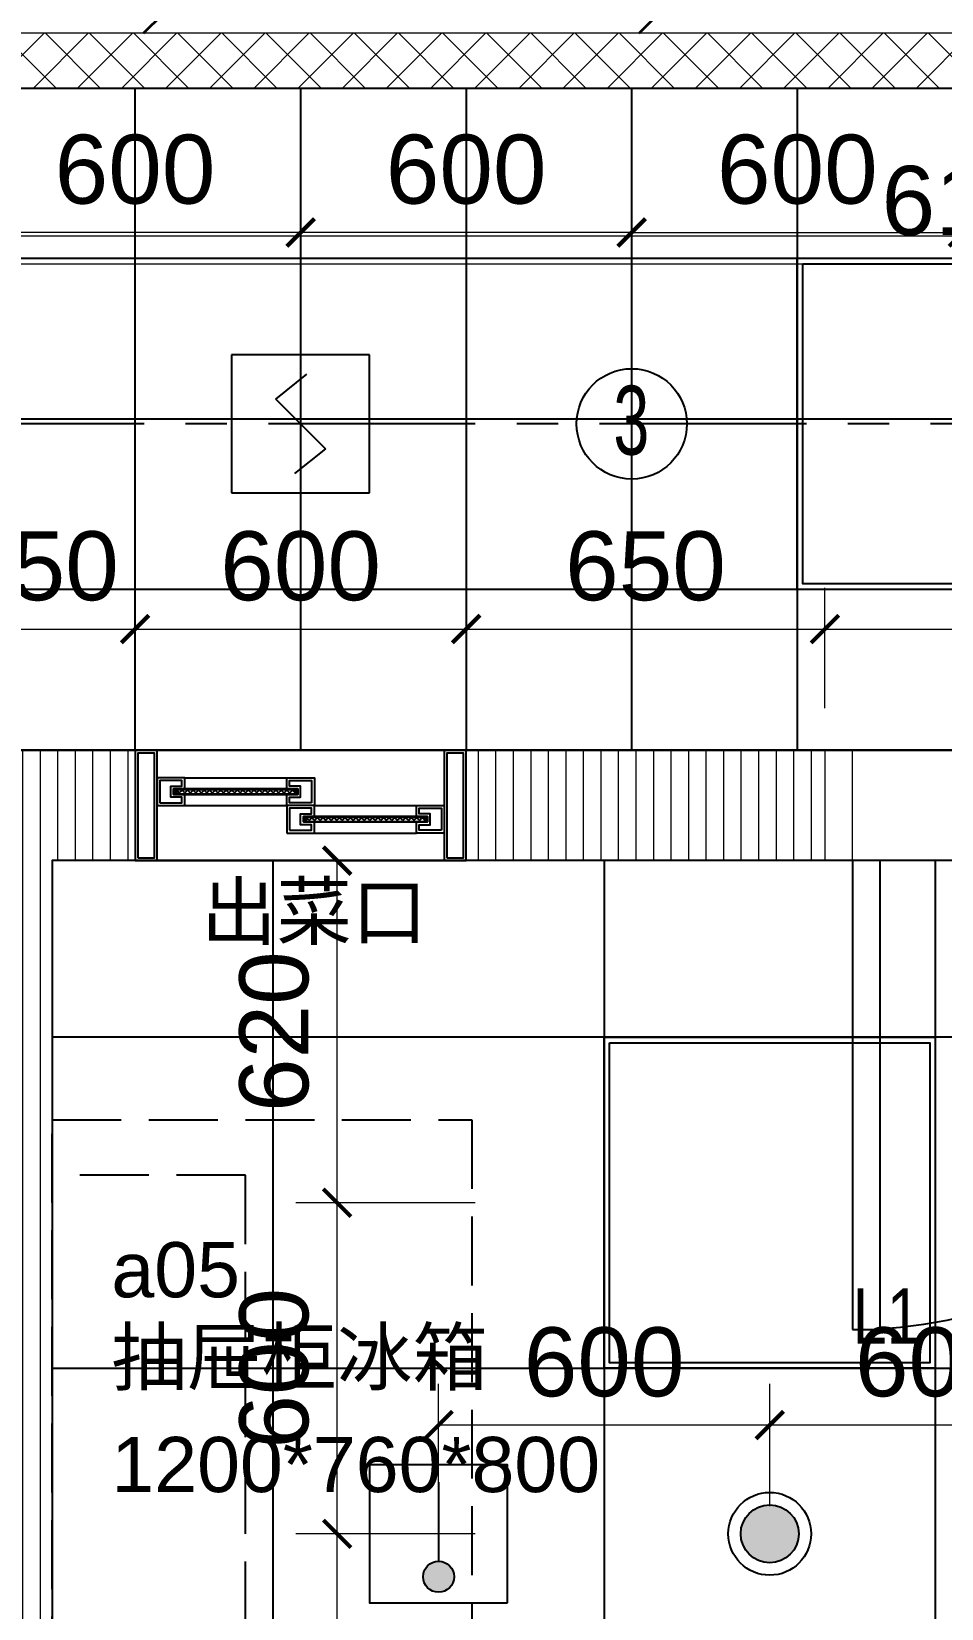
# Model space of a CAD drawing. Header units: millimetres. Extents: x -6033 to 120673, y -4970 to 90533.
# Drawn here: x 67992 to 69641, y 68035 to 70893 of the extents above; entities that cross this region are included whole.
import ezdxf
from ezdxf.enums import TextEntityAlignment as Align

# ---------------------------------------------------------------- set-up
doc = ezdxf.new("R2010")
doc.units = ezdxf.units.MM
for name, pattern in [('I-CEILING$0$CENTER', [2, 1.25, -0.25, 0.25, -0.25]), ('I-PLAN$0$ACAD_ISO02W100', [15, 12, -3]), ('I-PLAN$0$DASH', [0.35, 0.25, -0.1])]:
    doc.linetypes.add(name, pattern=pattern)
doc.layers.get('DefPoints').update_dxf_attribs({"color": 250})
for name, color, linetype, lineweight in [('_ACM-A-ANNO-DIMS', 2, 'Continuous', 9), ('_ACM-A-ANNO-DIMS-b', 2, 'Continuous', 18), ('_ACM-A-ANNO-DIMS-c', 2, 'Continuous', 18), ('I-AR$0$I-SCOPE', 252, 'Continuous', 35), ('I-CEILING$0$_ACM-A-DETL', 7, 'Continuous', 9), ('I-PLAN$0$_ACM-A-WALL-HACH', 251, 'Continuous', 9), ('I-PLAN$0$I-PL-WALL-FHINISH', 73, 'Continuous', 13), ('I-PLAN$0$I-WALL', 6, 'Continuous', 13)]:
    doc.layers.add(name, color=color, linetype=linetype, lineweight=lineweight)
for name, color, linetype in [('I-CEILING$0$0-LIGHT-RC', 1, 'Continuous'), ('I-CEILING$0$0-LIGHT-TXT', 90, 'Continuous'), ('I-CEILING$0$EQUIP-消防', 3, 'Continuous'), ('I-CEILING$0$EQUIP_喷头', 90, 'Continuous'), ('I-CEILING$0$I-GRID', 252, 'I-CEILING$0$CENTER'), ('I-CEILING$0$I-RCP', 2, 'Continuous'), ('I-CEILING$0$I-RCP-AIR', 64, 'Continuous'), ('I-CEILING$0$I-RCP-REF', 3, 'Continuous'), ('I-CEILING$0$RC-Hatch【天花填充】', 251, 'Continuous'), ('I-FLOOR$0$I-FC', 2, 'Continuous'), ('I-FLOOR$0$I-FC-HATCH', 8, 'Continuous'), ('I-PLAN$0$I-PL-FURN', 1, 'I-PLAN$0$DASH'), ('I-PLAN$0$I—平面—门', 1, 'Continuous'), ('I-PLAN$0$L-ELEV-MARK', 253, 'Continuous'), ('地坪', 7, 'Continuous'), ('天花', 7, 'Continuous')]:
    doc.layers.add(name, color=color, linetype=linetype)
doc.styles.add('_ACM-G-NOTES', font='arial.ttf')
doc.styles.add('I-CEILING$0$_TEL_ATTDEF', font='GBENOR', dxfattribs={"width": 0.8, "height": 3, "bigfont": 'GBCBIG'})
doc.styles.add('I-CEILING$0$hztxt', font='ROS.shx', dxfattribs={"width": 0.7, "bigfont": 'HZTXT.shx'})
doc.styles.add('I-CEILING$0$I-CEILING$0$ar', font='arial.ttf', dxfattribs={"width": 0.8})
doc.styles.add('I-CEILING$0$Standard', font='arial.ttf')
doc.styles.add('I-CEILING$0$黑体', font='simhei.ttf', dxfattribs={"height": 600})
doc.styles.add('I-PLAN$0$Arial', font='ARIALUNI.ttf')
doc.dimstyles.new('_ACM-DIM-A_50', dxfattribs={"dimscale": 50, "dimtxt": 2.5, "dimasz": 1, "dimexe": 1.5, "dimexo": 1, "dimgap": 1, "dimtad": 1, "dimdec": 0, "dimrnd": 5, "dimzin": 1, "dimdsep": 46, "dimtxsty": '_ACM-G-NOTES', "dimblk": 'ARCHTICK', "dimcen": 2.5, "dimclrd": 256, "dimclre": 256, "dimclrt": 256, "dimadec": 3, "dimazin": 0, "dimtfac": 1, "dimtdec": 0, "dimtix": 1, "dimtmove": 0, "dimatfit": 3, "dimldrblk": 'DOTSMALL', "dimfxl": 5, "dimfxlon": 1, "dimlwd": 18, "dimlwe": 18, "dimarcsym": 0})

# ---------------------------------------------------------------- blocks, each defined once
blk = doc.blocks.new('I-AR')
at = {"layer": 'I-AR$0$I-SCOPE'}
h = blk.add_hatch(dxfattribs=at)
h.set_pattern_fill('ANSI31', color=256, scale=200)
h.paths.add_polyline_path([(63300, 72640), (66630, 72640), (66630, 70889.4), (90600, 70890), (90600, 66390), (96650, 66390), (96650, 24876.4), (18340, 24876.4), (18340, 66390), (48090, 66390), (48090, 72640), (51400, 72640), (51400, 72649.9), (52869.5, 72649.9), (52869.5, 72640), (55240, 72640), (55240, 72790), (59460, 72790), (59460, 72640), (61830.5, 72640), (61830.5, 72649.9), (63300, 72649.9)], flags=16)
h.paths.add_polyline_path([(7330, 0), (7330, -1770), (11180, -1770), (11180, 0), (18450, 0), (18450, 2900), (27550, 2900), (27550, 18090), (37037.3, 18090), (37037.3, 17350), (96200, 17350), (96200, 18120), (114640, 18120), (114640, 84500), (0, 84500), (0, 0)])
blk = doc.blocks.new('I-PLAN$0$A$C3849a8ba')
at = {"layer": 'I-PLAN$0$I-PL-WALL-FHINISH'}
blk.add_lwpolyline([(0, -200), (50, -200), (50, 0), (0, 0)], close=True, dxfattribs=at)
at = {"layer": 'I-PLAN$0$I—平面—门'}
blk.add_lwpolyline([(50, -1050), (100, -1050), (100, -200), (50, -200)], close=True, dxfattribs=at)
at = {"layer": 'I-PLAN$0$L-ELEV-MARK'}
blk.add_arc((50, -200), 850, 270, 0, dxfattribs=at)
blk = doc.blocks.new('I-PLAN$0$K_0106232141')
at = {"layer": 'I-PLAN$0$I-PL-FURN', "linetype": 'ByBlock', "ltscale": 62}
h = blk.add_hatch(dxfattribs=at)
h.set_pattern_fill('玻璃截面', color=8, scale=10)
h.set_pattern_definition([(135.545657, (-1830, -77.47619), (-539.999994128, 530.00000522), [7.07139, -1477.92019]), (45, (-1840, -77.476), (20, 10), [7.00372, -21.28055]), (135.545657, (-1840, -77.47619), (-539.999994128, 530.00000522), [7.07139, -1477.92019]), (45, (-1850, -77.476), (20, 10), [7.00372, -21.28055])])
h.paths.add_polyline_path([(-224, -80), (-11, -80), (-10, -79), (-10, -71), (-11, -70), (-224, -70), (-225, -71), (-225, -79)])
h = blk.add_hatch(dxfattribs=at)
h.set_pattern_fill('玻璃截面', color=8, scale=10)
h.set_pattern_definition([(135.545657, (-1595, -127.47619), (-539.999994128, 530.00000522), [7.07139, -1477.92019]), (45, (-1605, -127.476), (20, 10), [7.00372, -21.28055]), (135.545657, (-1605, -127.47619), (-539.999994128, 530.00000522), [7.07139, -1477.92019]), (45, (-1615, -127.476), (20, 10), [7.00372, -21.28055])])
h.paths.add_polyline_path([(11, -130), (224, -130), (225, -129), (225, -121), (224, -120), (11, -120), (10, -121), (10, -129)])
at = {"layer": 'I-PLAN$0$I-PL-FURN', "color": 8, "linetype": 'ByBlock', "ltscale": 62}
for p, q in [((-260, 0), (260, 0)), ((-210, -50), (-25, -50)), ((-225, -80), (-230, -70)), ((-230, -80), (-225, -70)), ((-225, -71), (-10, -71)), ((-225, -79), (-10, -79)), ((-5, -80), (-10, -70)), ((-10, -80), (-5, -70)), ((-210, -100), (-25, -100)), ((25, -100), (210, -100)), ((10, -130), (5, -120)), ((5, -130), (10, -120)), ((10, -121), (225, -121)), ((10, -129), (225, -129)), ((230, -130), (225, -120)), ((225, -130), (230, -120)), ((25, -150), (210, -150)), ((-260, -200), (260, -200))]:
    blk.add_line(p, q, dxfattribs=at)
for points in [[(-300, -200), (-260, -200), (-260, 0), (-300, 0)], [(-295, -195), (-265, -195), (-265, -5), (-295, -5)], [(260, -200), (300, -200), (300, 0), (260, 0)], [(265, -195), (295, -195), (295, -5), (265, -5)], [(-260, -100), (-210, -100), (-210, -80), (-230, -80), (-230, -70), (-210, -70), (-210, -50), (-260, -50)], [(-255, -95), (-215, -95), (-215, -85), (-235, -85), (-235, -65), (-215, -65), (-215, -55), (-255, -55)], [(25, -100), (-25, -100), (-25, -80), (-5, -80), (-5, -70), (-25, -70), (-25, -50), (25, -50)], [(20, -95), (-20, -95), (-20, -85), (0, -85), (0, -65), (-20, -65), (-20, -55), (20, -55)], [(-230, -80), (-225, -80), (-225, -70), (-230, -70)], [(-224, -80), (-11, -80), (-10, -79), (-10, -71), (-11, -70), (-224, -70), (-225, -71), (-225, -79)], [(-5, -80), (-10, -80), (-10, -70), (-5, -70)], [(-25, -150), (25, -150), (25, -130), (5, -130), (5, -120), (25, -120), (25, -100), (-25, -100)], [(-20, -145), (20, -145), (20, -135), (0, -135), (0, -115), (20, -115), (20, -105), (-20, -105)], [(260, -150), (210, -150), (210, -130), (230, -130), (230, -120), (210, -120), (210, -100), (260, -100)], [(255, -145), (215, -145), (215, -135), (235, -135), (235, -115), (215, -115), (215, -105), (255, -105)], [(5, -130), (10, -130), (10, -120), (5, -120)], [(11, -130), (224, -130), (225, -129), (225, -121), (224, -120), (11, -120), (10, -121), (10, -129)], [(230, -130), (225, -130), (225, -120), (230, -120)]]:
    blk.add_lwpolyline(points, close=True, dxfattribs=at)
blk = doc.blocks.new('I-PLAN')
at = {"layer": 'I-PLAN$0$_ACM-A-WALL-HACH'}
h = blk.add_hatch(dxfattribs=at)
h.set_pattern_fill('多孔材料', color=256, scale=20, pattern_type=2)
h.set_pattern_definition([(45, (136296.48, -6509.47), (-40.00004, 40.00004), []), (135, (136296.48, -6509.47), (-40.00004, -40.00004), [])])
h.paths.add_polyline_path([(85280, 70890), (85280, 70790), (66970, 70790), (66970, 70890)])
h = blk.add_hatch(dxfattribs=at)
h.set_pattern_fill('ANSI31', color=256, scale=10, angle=45)
h.paths.add_polyline_path([(88260, 70790), (88260, 70890), (88030, 70890), (88030, 70790), (88230, 70790)], flags=17)
h.paths.add_polyline_path([(79671.5, 69390), (78155, 69390), (78155, 68990), (77955, 68990), (77955, 69590), (79671.5, 69590)], flags=17)
h.paths.add_polyline_path([(80271.5, 69390), (80271.5, 69590), (80780, 69590), (80780, 68990), (80580, 68990), (80580, 69390)], flags=17)
h.paths.add_polyline_path([(74580, 69590), (73930, 69590), (73930, 69390), (74580, 69390)])
h.paths.add_polyline_path([(68780, 69590), (69430, 69590), (69430, 69390), (68780, 69390)])
h.paths.add_polyline_path([(87280, 66490), (87480, 66490), (87480, 66390), (87280, 66390)])
h.paths.add_polyline_path([(82180, 68990), (82180, 69390), (84230, 69390), (84230, 66490), (84430, 66490), (84430, 69390), (85280, 69390), (85280, 69590), (81980, 69590), (81980, 68990)])
h.paths.add_polyline_path([(87480, 67390), (87480, 69390), (88280, 69390), (88280, 69590), (88080, 69590), (86480, 69590), (86480, 69390), (87280, 69390), (87280, 67390)], flags=17)
h.paths.add_polyline_path([(72130, 68170), (72130, 66490), (72330, 66490), (72330, 67870), (73130, 67870), (73130, 68070), (72330, 68070), (72330, 68170)])
h.paths.add_polyline_path([(71230, 68170), (71230, 66390), (71030, 66390), (71030, 67870), (70230, 67870), (70230, 68070), (71030, 68070), (71030, 68170)])
h.paths.add_polyline_path([(72130, 69070), (72330, 69070), (72330, 69390), (73030, 69390), (73030, 69590), (72130, 69590)])
h.paths.add_polyline_path([(71230, 69070), (71030, 69070), (71030, 69390), (70330, 69390), (70330, 69590), (71230, 69590)])
h.paths.add_polyline_path([(67800, 69490), (67830, 69490), (67830, 69590), (67800, 69590)], flags=17)
h.paths.add_polyline_path([(76755, 69590), (75180, 69590), (75180, 69390), (75330, 69390), (75330, 66390), (75530, 66390), (75530, 69390), (76555, 69390), (76555, 68990), (76755, 68990)])
h.paths.add_polyline_path([(68180, 69590), (68180, 69390), (68030, 69390), (68030, 66520), (67780, 66520), (67780, 66390), (67400, 66390), (67400, 66720), (67830, 66720), (67830, 69590)])
edge = h.paths.add_edge_path()
edge.add_line((89860, 70890), (88860, 70890))
edge.add_line((75530, 66520), (84230, 66520))
edge.add_line((75530, 66720), (84230, 66720))
at = {"layer": 'I-PLAN$0$I-PL-FURN', "ltscale": 500}
for points in [[(68030, 67720), (68030, 68920), (68790, 68920), (68790, 67720)], [(68030, 67820), (68380, 67820), (68380, 68820), (68030, 68820)]]:
    blk.add_lwpolyline(points, close=True, dxfattribs=at)
at = {"layer": 'I-PLAN$0$I-WALL'}
for points in [[(85280, 70890), (85280, 70790), (66970, 70790), (66970, 70890), (85280, 70890)], [(67780, 66520), (67780, 66390), (67400, 66390), (67400, 66720), (67830, 66720), (67830, 69590), (68180, 69590)], [(68180, 69590), (68180, 69390)], [(68180, 69390), (68030, 69390), (68030, 66520), (67780, 66520)]]:
    blk.add_lwpolyline(points, dxfattribs=at)
blk.add_lwpolyline([(68780, 69590), (69430, 69590), (69430, 69390), (68780, 69390)], close=True, dxfattribs=at)
blk.add_blockref('I-PLAN$0$A$C3849a8ba', (69430, 69590))
at = {"layer": 'I-PLAN$0$I-PL-FURN', "linetype": 'ByBlock'}
blk.add_blockref('I-PLAN$0$K_0106232141', (68480, 69590), dxfattribs=at)
at = {"layer": 'I-PLAN$0$I-PL-FURN', "linetype": 'I-PLAN$0$ACAD_ISO02W100', "char_height": 100, "width": 151170.167, "attachment_point": 1, "style": 'I-PLAN$0$Arial'}
for s, insert in [('{\\fArial Unicode MS|b0|i0|c134|p34;出菜口}', (68300, 69347.9)), ('a05', (68137.1, 68698.6)), ('抽屉柜冰箱', (68137.1, 68540.4)), ('1200*760*800', (68137.1, 68345.6))]:
    blk.add_mtext(s, dxfattribs=dict(at, insert=insert))
blk = doc.blocks.new('I-CEILING$0$A$C9c5a774d')
at = {"layer": 'I-CEILING$0$0-LIGHT-RC'}
for points in [[(0, 600), (600, 600), (600, 0), (0, 0)], [(10, 590), (590, 590), (590, 10), (10, 10)]]:
    blk.add_lwpolyline(points, close=True, dxfattribs=at)
at = {"layer": 'I-CEILING$0$0-LIGHT-TXT', "style": 'I-CEILING$0$I-CEILING$0$ar', "width": 0.8}
blk.add_text('L1', height=100, dxfattribs=at).set_placement((449.9, 44.6))
blk = doc.blocks.new('*U661')
blk.add_blockref('I-CEILING$0$A$C9c5a774d', (-300, -300))
blk = doc.blocks.new('*U662')
at = {"layer": 'I-CEILING$0$I-RCP', "color": 0, "linetype": 'ByBlock', "lineweight": -2, "transparency": 16777216}
blk.add_blockref('*U661', (0, 0), dxfattribs=at)
blk = doc.blocks.new('I-CEILING$0$R626')
for p, q in [((-250, 250), (-250, -250)), ((250, 250), (-250, 250)), ((250, -250), (250, 250)), ((-90, 90), (22.5, 180)), ((0, 0), (-90, 90)), ((0, 0), (90, -90)), ((90, -90), (-22.5, -180)), ((-250, -250), (250, -250))]:
    blk.add_line(p, q)
at = {"style": 'I-CEILING$0$Standard', "flags": 1}
blk.add_attdef('A', text='', height=0.009, dxfattribs=at).set_placement((0, 0), align=Align.MIDDLE_CENTER)
blk = doc.blocks.new('I-CEILING$0$海龍_09300082')
h = blk.add_hatch(color=256)
h.dxf.hatch_style = 1
h.paths.add_polyline_path([(-56.2, -405.4, 1), (56.2, -405.4, 1)])
blk.add_line((0, -62.5), (0, -349.2))
blk.add_lwpolyline([(250, -500), (250, 0), (-250, 0), (-250, -500)], close=True)
blk.add_circle((0, -405.4), 56.3)
at = {"style": 'I-CEILING$0$Standard', "flags": 1}
blk.add_attdef('A', text='', height=0.01, dxfattribs=at).set_placement((0, -250), align=Align.MIDDLE_CENTER)
blk = doc.blocks.new('I-CEILING$0$A$C81734cc7')
at = {"layer": 'I-CEILING$0$_ACM-A-DETL'}
h = blk.add_hatch(color=256, dxfattribs=at)
edge = h.paths.add_edge_path()
edge.add_arc((0, 0), 52.5, 0, 360)
for radius in [75, 52.5]:
    blk.add_circle((0, 0), radius)
blk = doc.blocks.new('I-CEILING$0$$equip_U$00000441(DESKTOP-CO1PE1H)')
blk.add_circle((0, 0), 0.4)
at = {"color": 1, "style": 'I-CEILING$0$hztxt', "width": 0.7}
blk.add_text('3', height=0.5, dxfattribs=at).set_placement((-0.003, 0.027), align=Align.MIDDLE)
blk = doc.blocks.new('I-CEILING')
at = {"layer": 'I-CEILING$0$RC-Hatch【天花填充】'}
h = blk.add_hatch(dxfattribs=at)
h.set_pattern_fill('_USER', color=256, scale=600, double=1, pattern_type=0)
h.set_pattern_definition([(0, (81980, 70481.47), (0, 600), []), (90, (81980, 70481.47), (-600, 4e-14), [])])
h.paths.add_polyline_path([(84430, 69390), (85280, 69390), (85280, 69590), (81980, 69590), (81980, 69090), (80780, 69090), (80780, 69590), (77955, 69590), (77955, 69090), (76755, 69090), (76755, 69590), (66630, 69590), (66630, 70790), (88030, 70790), (88030, 69590), (86480, 69590), (86480, 69390), (87280, 69390), (87280, 66390), (85430, 66390), (85430, 66490), (84430, 66490)])
h = blk.add_hatch(dxfattribs=at)
h.set_pattern_fill('_USER', color=256, scale=600, double=1, pattern_type=0)
h.set_pattern_definition([(0, (70230, 67870), (0, 600), []), (90, (70230, 67870), (-600, 4e-14), [])])
h.paths.add_polyline_path([(67780, 66390), (71030, 66390), (71030, 67870), (70230, 67870), (70230, 68070), (71030, 68070), (71030, 69390), (68030, 69390), (68030, 66520), (67780, 66520)])
at = {"layer": 'I-CEILING$0$I-GRID', "ltscale": 300}
blk.add_lwpolyline([(88596.6, 70181.5), (66425.5, 70181.5)], dxfattribs=at)
at = {"layer": 'I-CEILING$0$I-RCP'}
for points in [[(84430, 69390), (85280, 69390), (85280, 69590), (81980, 69590), (81980, 69090), (80780, 69090), (80780, 69590), (77955, 69590), (77955, 69090), (76755, 69090), (76755, 69590), (66630, 69590), (66630, 70790), (88030, 70790), (88030, 69590), (86480, 69590), (86480, 69390), (87280, 69390), (87280, 66390), (85430, 66390), (85430, 66490), (84430, 66490), (84430, 69390)], [(67780, 66390), (71030, 66390), (71030, 67870), (70230, 67870), (70230, 68070), (71030, 68070), (71030, 69390), (68030, 69390), (68030, 66520), (67780, 66520), (67780, 66390)]]:
    blk.add_lwpolyline(points, dxfattribs=at)
blk.add_blockref('I-CEILING$0$A$C9c5a774d', (69030, 68470))
at = {"layer": 'I-CEILING$0$EQUIP-消防'}
for name, p, xscale, yscale, zscale in [('I-CEILING$0$R626', (68480, 70181.5), 0.5, 0.5, 0.5), ('I-CEILING$0$海龍_09300082', (68730, 68295), 0.4999999999999927, 0.4999999999999927, 0.4999999999999927)]:
    blk.add_blockref(name, p, dxfattribs=dict(at, xscale=xscale, yscale=yscale, zscale=zscale))
at = {"layer": 'I-CEILING$0$EQUIP_喷头'}
blk.add_blockref('I-CEILING$0$A$C81734cc7', (69330, 68170), dxfattribs=at)
at = {"layer": 'I-CEILING$0$I-RCP'}
blk.add_blockref('*U662', (69680, 70181.5), dxfattribs=at)
at = {"layer": 'I-CEILING$0$I-RCP-REF', "color": 1, "linetype": 'Continuous'}
ref = blk.add_blockref('I-CEILING$0$$equip_U$00000441(DESKTOP-CO1PE1H)', (69080, 70181.5), dxfattribs=dict(at, xscale=249.9999999999999, yscale=249.9999999999999, zscale=249.9999999999999))
ref.add_attrib('$TEXT$', 'REMARK', dxfattribs={"layer": 'I-CEILING$0$0-LIGHT-RC', "color": 7, "height": 0.005, "style": 'I-CEILING$0$_TEL_ATTDEF'}).set_placement((69080, 70181.5), align=Align.MIDDLE_CENTER)
at = {"layer": 'I-CEILING$0$I-RCP-AIR', "style": 'I-CEILING$0$黑体'}
for tag, p in [('R', (61966.4, 71748.9)), ('R', (61966.4, 66925.2)), ('R', (51736.1, 63924.8)), ('R', (62976.1, 63924.8)), ('S', (56433.6, 63065))]:
    blk.add_attdef(tag, text='', height=100, dxfattribs=at).set_placement(p, align=Align.MIDDLE_CENTER)
blk = doc.blocks.new('I-FLOOR')
at = {"layer": 'I-FLOOR$0$I-FC-HATCH'}
h = blk.add_hatch(dxfattribs=at)
h.set_pattern_fill('_USER', color=256, scale=600, double=1, pattern_type=0)
h.set_pattern_definition([(0, (85280, 69590), (0, 600), []), (90, (85280, 69590), (-600, 4e-14), [])])
h.paths.add_polyline_path([(84430, 69390), (85280, 69390), (85280, 69590), (81980, 69590), (81980, 69090), (80780, 69090), (80780, 69590), (77955, 69590), (77955, 69090), (76755, 69090), (76755, 69590), (66630, 69590), (66630, 70790), (88030, 70790), (88030, 69590), (86480, 69590), (86480, 69390), (87280, 69390), (87280, 66390), (85430, 66390), (85430, 66490), (84430, 66490)])
h = blk.add_hatch(dxfattribs=at)
h.set_pattern_fill('_USER', color=256, scale=600, double=1, pattern_type=0)
h.set_pattern_definition([(0, (70230, 67870), (0, 600), []), (90, (70230, 67870), (-600, 4e-14), [])])
h.paths.add_polyline_path([(67780, 66390), (71030, 66390), (71030, 67870), (70230, 67870), (70230, 68070), (71030, 68070), (71030, 69390), (68030, 69390), (68030, 66520), (67780, 66520)])
at = {"layer": 'I-FLOOR$0$I-FC'}
for points in [[(84430, 69390), (85280, 69390), (85280, 69590), (81980, 69590), (81980, 69090), (80780, 69090), (80780, 69590), (77955, 69590), (77955, 69090), (76755, 69090), (76755, 69590), (66630, 69590), (66630, 70790), (88030, 70790), (88030, 69590), (86480, 69590), (86480, 69390), (87280, 69390), (87280, 66390), (85430, 66390), (85430, 66490), (84430, 66490), (84430, 69390)], [(67780, 66390), (71030, 66390), (71030, 67870), (70230, 67870), (70230, 68070), (71030, 68070), (71030, 69390), (68030, 69390), (68030, 66520), (67780, 66520), (67780, 66390)]]:
    blk.add_lwpolyline(points, dxfattribs=at)
blk = doc.blocks.new('_ArchTick')
at = {"color": 0, "linetype": 'ByBlock', "const_width": 0.15}
blk.add_lwpolyline([(-0.5, -0.5), (0.5, 0.5)], dxfattribs=at)
blk = doc.blocks.new('*D38')
at = {"layer": '_ACM-A-ANNO-DIMS', "lineweight": 18, "transparency": 16777216}
for p, q in [((67812.3, 70790), (67487.3, 70790)), ((67562.3, 69640), (67562.3, 70790)), ((67730, 69640), (67487.3, 69640))]:
    blk.add_line(p, q, dxfattribs=at)
at = {"layer": 'DefPoints', "color": 0, "transparency": 16777216}
for p in [(67562.3, 70790), (68037.2, 70790), (67780, 69640)]:
    blk.add_point(p, dxfattribs=at)
at = {"layer": '_ACM-A-ANNO-DIMS', "lineweight": 18, "transparency": 16777216, "xscale": 50, "yscale": 50, "zscale": 50}
for p, rotation in [((67562.3, 70790), 90), ((67562.3, 69640), 270)]:
    blk.add_blockref('_ArchTick', p, dxfattribs=dict(at, rotation=rotation))
at = {"layer": '_ACM-A-ANNO-DIMS', "transparency": 16777216, "insert": (67448.5, 70215), "char_height": 125, "attachment_point": 5, "rotation": 90, "style": '_ACM-G-NOTES'}
blk.add_mtext('1150', dxfattribs=at)
blk = doc.blocks.new('_DotSmall')
at = {"color": 0, "linetype": 'ByBlock', "const_width": 0.5}
blk.add_lwpolyline([(-0.0625, 0, 1), (0.0625, 0, 1)], format="xyb", close=True, dxfattribs=at)
blk = doc.blocks.new('*D39')
at = {"layer": '_ACM-A-ANNO-DIMS', "lineweight": 18, "transparency": 16777216}
for p, q in [((67830, 69640), (67830, 69884.6)), ((68180, 69645.7), (68180, 69884.6)), ((67830, 69809.6), (67780, 69809.6)), ((67830, 69809.6), (68180, 69809.6)), ((68180, 69809.6), (68230, 69809.6))]:
    blk.add_line(p, q, dxfattribs=at)
at = {"layer": 'DefPoints', "color": 0, "transparency": 16777216}
for p in [(68180, 69809.6), (67830, 69590), (68180, 69595.7)]:
    blk.add_point(p, dxfattribs=at)
at = {"layer": '_ACM-A-ANNO-DIMS', "lineweight": 18, "transparency": 16777216, "xscale": 50, "yscale": 50, "zscale": 50}
blk.add_blockref('_ArchTick', (67830, 69809.6), dxfattribs=at)
at = {"layer": '_ACM-A-ANNO-DIMS', "lineweight": 18, "transparency": 16777216, "xscale": 50, "yscale": 50, "zscale": 50, "rotation": 180}
blk.add_blockref('_ArchTick', (68180, 69809.6), dxfattribs=at)
at = {"layer": '_ACM-A-ANNO-DIMS', "transparency": 16777216, "insert": (68005, 69923.4), "char_height": 125, "attachment_point": 5, "style": '_ACM-G-NOTES'}
blk.add_mtext('350', dxfattribs=at)
blk = doc.blocks.new('*D48')
at = {"layer": '_ACM-A-ANNO-DIMS', "lineweight": 18, "transparency": 16777216}
for p, q in [((85280, 70740), (85280, 70447.5)), ((66630, 70720), (66630, 70447.5)), ((66630, 70522.5), (85280, 70522.5))]:
    blk.add_line(p, q, dxfattribs=at)
at = {"layer": 'DefPoints', "color": 0, "transparency": 16777216}
for p in [(85280, 70790), (66630, 70770), (85280, 70522.5)]:
    blk.add_point(p, dxfattribs=at)
at = {"layer": '_ACM-A-ANNO-DIMS', "lineweight": 18, "transparency": 16777216, "xscale": 50, "yscale": 50, "zscale": 50, "rotation": 180}
blk.add_blockref('_ArchTick', (66630, 70522.5), dxfattribs=at)
at = {"layer": '_ACM-A-ANNO-DIMS', "lineweight": 18, "transparency": 16777216, "xscale": 50, "yscale": 50, "zscale": 50}
blk.add_blockref('_ArchTick', (85280, 70522.5), dxfattribs=at)
at = {"layer": '_ACM-A-ANNO-DIMS', "transparency": 16777216, "insert": (75955, 70636.3), "char_height": 125, "attachment_point": 5, "style": '_ACM-G-NOTES'}
blk.add_mtext('18650', dxfattribs=at)
blk = doc.blocks.new('*D193')
at = {"layer": '_ACM-A-ANNO-DIMS-b', "lineweight": 18, "transparency": 16777216}
for p, q in [((68480, 70278.3), (68480, 70603.3)), ((69080, 70278.3), (69080, 70603.3)), ((69080, 70528.3), (68480, 70528.3))]:
    blk.add_line(p, q, dxfattribs=at)
at = {"layer": 'DefPoints', "color": 0, "transparency": 16777216}
for p in [(68480, 70528.3), (68480, 70181.5), (69080, 70181.5)]:
    blk.add_point(p, dxfattribs=at)
at = {"layer": '_ACM-A-ANNO-DIMS-b', "lineweight": 18, "transparency": 16777216, "xscale": 50, "yscale": 50, "zscale": 50, "rotation": 180}
blk.add_blockref('_ArchTick', (68480, 70528.3), dxfattribs=at)
at = {"layer": '_ACM-A-ANNO-DIMS-b', "lineweight": 18, "transparency": 16777216, "xscale": 50, "yscale": 50, "zscale": 50}
blk.add_blockref('_ArchTick', (69080, 70528.3), dxfattribs=at)
at = {"layer": '_ACM-A-ANNO-DIMS-b', "transparency": 16777216, "insert": (68780, 70642.2), "char_height": 125, "attachment_point": 5, "style": '_ACM-G-NOTES'}
blk.add_mtext('600', dxfattribs=at)
blk = doc.blocks.new('*D194')
at = {"layer": '_ACM-A-ANNO-DIMS-b', "lineweight": 18, "transparency": 16777216}
for p, q in [((69080, 70278.3), (69080, 70603.3)), ((69680, 70278.3), (69680, 70603.3)), ((69080, 70528.3), (69680, 70528.3))]:
    blk.add_line(p, q, dxfattribs=at)
at = {"layer": 'DefPoints', "color": 0, "transparency": 16777216}
for p in [(69680, 70528.3), (69080, 70181.5), (69680, 70181.5)]:
    blk.add_point(p, dxfattribs=at)
at = {"layer": '_ACM-A-ANNO-DIMS-b', "lineweight": 18, "transparency": 16777216, "xscale": 50, "yscale": 50, "zscale": 50, "rotation": 180}
blk.add_blockref('_ArchTick', (69080, 70528.3), dxfattribs=at)
at = {"layer": '_ACM-A-ANNO-DIMS-b', "lineweight": 18, "transparency": 16777216, "xscale": 50, "yscale": 50, "zscale": 50}
blk.add_blockref('_ArchTick', (69680, 70528.3), dxfattribs=at)
at = {"layer": '_ACM-A-ANNO-DIMS-b', "transparency": 16777216, "insert": (69380, 70642.2), "char_height": 125, "attachment_point": 5, "style": '_ACM-G-NOTES'}
blk.add_mtext('600', dxfattribs=at)
blk = doc.blocks.new('*D110')
at = {"layer": '_ACM-A-ANNO-DIMS-b', "lineweight": 18, "transparency": 16777216}
for p, q in [((68796.2, 68170), (68471.2, 68170)), ((68546.2, 67570), (68546.2, 68170)), ((68796.2, 67570), (68471.2, 67570))]:
    blk.add_line(p, q, dxfattribs=at)
at = {"layer": 'DefPoints', "color": 0, "transparency": 16777216}
for p in [(68546.2, 68170), (69330, 68170), (69330, 67570)]:
    blk.add_point(p, dxfattribs=at)
at = {"layer": '_ACM-A-ANNO-DIMS-b', "lineweight": 18, "transparency": 16777216, "xscale": 50, "yscale": 50, "zscale": 50}
for p, rotation in [((68546.2, 68170), 90), ((68546.2, 67570), 270)]:
    blk.add_blockref('_ArchTick', p, dxfattribs=dict(at, rotation=rotation))
at = {"layer": '_ACM-A-ANNO-DIMS-b', "transparency": 16777216, "insert": (68432.4, 67870), "char_height": 125, "attachment_point": 5, "rotation": 90, "style": '_ACM-G-NOTES'}
blk.add_mtext('600', dxfattribs=at)
blk = doc.blocks.new('*D111')
at = {"layer": '_ACM-A-ANNO-DIMS-b', "lineweight": 18, "transparency": 16777216}
for p, q in [((68796.2, 68770), (68471.2, 68770)), ((68546.2, 68170), (68546.2, 68770)), ((68796.2, 68170), (68471.2, 68170))]:
    blk.add_line(p, q, dxfattribs=at)
at = {"layer": 'DefPoints', "color": 0, "transparency": 16777216}
for p in [(68546.2, 68770), (69330, 68770), (69330, 68170)]:
    blk.add_point(p, dxfattribs=at)
at = {"layer": '_ACM-A-ANNO-DIMS-b', "lineweight": 18, "transparency": 16777216, "xscale": 50, "yscale": 50, "zscale": 50}
for p, rotation in [((68546.2, 68770), 90), ((68546.2, 68170), 270)]:
    blk.add_blockref('_ArchTick', p, dxfattribs=dict(at, rotation=rotation))
at = {"layer": '_ACM-A-ANNO-DIMS-b', "transparency": 16777216, "insert": (68432.4, 68470), "char_height": 125, "attachment_point": 5, "rotation": 90, "style": '_ACM-G-NOTES'}
blk.add_mtext('600', dxfattribs=at)
blk = doc.blocks.new('*D113')
at = {"layer": '_ACM-A-ANNO-DIMS-b', "lineweight": 18, "transparency": 16777216}
for p, q in [((68796.2, 69390), (68471.2, 69390)), ((68546.2, 68770), (68546.2, 69390)), ((68796.2, 68770), (68471.2, 68770))]:
    blk.add_line(p, q, dxfattribs=at)
at = {"layer": 'DefPoints', "color": 0, "transparency": 16777216}
for p in [(68546.2, 69390), (69330, 69390), (69330, 68770)]:
    blk.add_point(p, dxfattribs=at)
at = {"layer": '_ACM-A-ANNO-DIMS-b', "lineweight": 18, "transparency": 16777216, "xscale": 50, "yscale": 50, "zscale": 50}
for p, rotation in [((68546.2, 69390), 90), ((68546.2, 68770), 270)]:
    blk.add_blockref('_ArchTick', p, dxfattribs=dict(at, rotation=rotation))
at = {"layer": '_ACM-A-ANNO-DIMS-b', "transparency": 16777216, "insert": (68432.4, 69080), "char_height": 125, "attachment_point": 5, "rotation": 90, "style": '_ACM-G-NOTES'}
blk.add_mtext('620', dxfattribs=at)
blk = doc.blocks.new('*D114')
at = {"layer": '_ACM-A-ANNO-DIMS-b', "lineweight": 18, "transparency": 16777216}
for p, q in [((69330, 68220), (69330, 68442)), ((69930, 68220), (69930, 68442)), ((69930, 68367), (69330, 68367))]:
    blk.add_line(p, q, dxfattribs=at)
at = {"layer": 'DefPoints', "color": 0, "transparency": 16777216}
for p in [(69330, 68367), (69330, 68170), (69930, 68170)]:
    blk.add_point(p, dxfattribs=at)
at = {"layer": '_ACM-A-ANNO-DIMS-b', "lineweight": 18, "transparency": 16777216, "xscale": 50, "yscale": 50, "zscale": 50, "rotation": 180}
blk.add_blockref('_ArchTick', (69330, 68367), dxfattribs=at)
at = {"layer": '_ACM-A-ANNO-DIMS-b', "lineweight": 18, "transparency": 16777216, "xscale": 50, "yscale": 50, "zscale": 50}
blk.add_blockref('_ArchTick', (69930, 68367), dxfattribs=at)
at = {"layer": '_ACM-A-ANNO-DIMS-b', "transparency": 16777216, "insert": (69630, 68480.8), "char_height": 125, "attachment_point": 5, "style": '_ACM-G-NOTES'}
blk.add_mtext('600', dxfattribs=at)
blk = doc.blocks.new('*D115')
at = {"layer": '_ACM-A-ANNO-DIMS-b', "lineweight": 18, "transparency": 16777216}
for p, q in [((68730, 68220), (68730, 68442)), ((69330, 68220), (69330, 68442)), ((69330, 68367), (68730, 68367))]:
    blk.add_line(p, q, dxfattribs=at)
at = {"layer": 'DefPoints', "color": 0, "transparency": 16777216}
for p in [(68730, 68367), (68730, 68170), (69330, 68170)]:
    blk.add_point(p, dxfattribs=at)
at = {"layer": '_ACM-A-ANNO-DIMS-b', "lineweight": 18, "transparency": 16777216, "xscale": 50, "yscale": 50, "zscale": 50, "rotation": 180}
blk.add_blockref('_ArchTick', (68730, 68367), dxfattribs=at)
at = {"layer": '_ACM-A-ANNO-DIMS-b', "lineweight": 18, "transparency": 16777216, "xscale": 50, "yscale": 50, "zscale": 50}
blk.add_blockref('_ArchTick', (69330, 68367), dxfattribs=at)
at = {"layer": '_ACM-A-ANNO-DIMS-b', "transparency": 16777216, "insert": (69030, 68480.8), "char_height": 125, "attachment_point": 5, "style": '_ACM-G-NOTES'}
blk.add_mtext('600', dxfattribs=at)
blk = doc.blocks.new('*D167')
at = {"layer": '_ACM-A-ANNO-DIMS-c', "lineweight": 18, "transparency": 16777216}
for p, q in [((66630, 70721.7), (66630, 70396.7)), ((72823.8, 70721.7), (72823.8, 70396.7)), ((66630, 70471.7), (72823.8, 70471.7))]:
    blk.add_line(p, q, dxfattribs=at)
at = {"layer": 'DefPoints', "color": 0, "transparency": 16777216}
for p in [(66630, 70790), (72823.8, 70790), (72823.8, 70471.7)]:
    blk.add_point(p, dxfattribs=at)
at = {"layer": '_ACM-A-ANNO-DIMS-c', "lineweight": 18, "transparency": 16777216, "xscale": 50, "yscale": 50, "zscale": 50, "rotation": 180}
blk.add_blockref('_ArchTick', (66630, 70471.7), dxfattribs=at)
at = {"layer": '_ACM-A-ANNO-DIMS-c', "lineweight": 18, "transparency": 16777216, "xscale": 50, "yscale": 50, "zscale": 50}
blk.add_blockref('_ArchTick', (72823.8, 70471.7), dxfattribs=at)
at = {"layer": '_ACM-A-ANNO-DIMS-c', "transparency": 16777216, "insert": (69726.9, 70585.6), "char_height": 125, "attachment_point": 5, "style": '_ACM-G-NOTES'}
blk.add_mtext('6195', dxfattribs=at)
blk = doc.blocks.new('*D218')
at = {"layer": '_ACM-A-ANNO-DIMS', "lineweight": 18, "transparency": 16777216}
for p, q in [((69430, 69666.1), (69430, 69884.6)), ((70330, 69653), (70330, 69884.6)), ((69430, 69809.6), (70330, 69809.6))]:
    blk.add_line(p, q, dxfattribs=at)
at = {"layer": 'DefPoints', "color": 0, "transparency": 16777216}
for p in [(70330, 69809.6), (69430, 69616.1), (70330, 69603)]:
    blk.add_point(p, dxfattribs=at)
at = {"layer": '_ACM-A-ANNO-DIMS', "lineweight": 18, "transparency": 16777216, "xscale": 50, "yscale": 50, "zscale": 50, "rotation": 180}
blk.add_blockref('_ArchTick', (69430, 69809.6), dxfattribs=at)
at = {"layer": '_ACM-A-ANNO-DIMS', "lineweight": 18, "transparency": 16777216, "xscale": 50, "yscale": 50, "zscale": 50}
blk.add_blockref('_ArchTick', (70330, 69809.6), dxfattribs=at)
at = {"layer": '_ACM-A-ANNO-DIMS', "transparency": 16777216, "insert": (69880, 69923.4), "char_height": 125, "attachment_point": 5, "style": '_ACM-G-NOTES'}
blk.add_mtext('900', dxfattribs=at)
blk = doc.blocks.new('*D221')
at = {"layer": '_ACM-A-ANNO-DIMS', "lineweight": 18, "transparency": 16777216}
for p, q in [((68780, 69655.5), (68780, 69884.6)), ((69430, 69666.1), (69430, 69884.6)), ((68780, 69809.6), (69430, 69809.6))]:
    blk.add_line(p, q, dxfattribs=at)
at = {"layer": 'DefPoints', "color": 0, "transparency": 16777216}
for p in [(69430, 69809.6), (69430, 69616.1), (68780, 69605.5)]:
    blk.add_point(p, dxfattribs=at)
at = {"layer": '_ACM-A-ANNO-DIMS', "lineweight": 18, "transparency": 16777216, "xscale": 50, "yscale": 50, "zscale": 50, "rotation": 180}
blk.add_blockref('_ArchTick', (68780, 69809.6), dxfattribs=at)
at = {"layer": '_ACM-A-ANNO-DIMS', "lineweight": 18, "transparency": 16777216, "xscale": 50, "yscale": 50, "zscale": 50}
blk.add_blockref('_ArchTick', (69430, 69809.6), dxfattribs=at)
at = {"layer": '_ACM-A-ANNO-DIMS', "transparency": 16777216, "insert": (69105, 69923.4), "char_height": 125, "attachment_point": 5, "style": '_ACM-G-NOTES'}
blk.add_mtext('650', dxfattribs=at)
blk = doc.blocks.new('*D222')
at = {"layer": '_ACM-A-ANNO-DIMS', "lineweight": 18, "transparency": 16777216}
for p, q in [((68180, 69645.7), (68180, 69884.6)), ((68780, 69655.5), (68780, 69884.6)), ((68180, 69809.6), (68780, 69809.6))]:
    blk.add_line(p, q, dxfattribs=at)
at = {"layer": 'DefPoints', "color": 0, "transparency": 16777216}
for p in [(68780, 69809.6), (68180, 69595.7), (68780, 69605.5)]:
    blk.add_point(p, dxfattribs=at)
at = {"layer": '_ACM-A-ANNO-DIMS', "lineweight": 18, "transparency": 16777216, "xscale": 50, "yscale": 50, "zscale": 50, "rotation": 180}
blk.add_blockref('_ArchTick', (68180, 69809.6), dxfattribs=at)
at = {"layer": '_ACM-A-ANNO-DIMS', "lineweight": 18, "transparency": 16777216, "xscale": 50, "yscale": 50, "zscale": 50}
blk.add_blockref('_ArchTick', (68780, 69809.6), dxfattribs=at)
at = {"layer": '_ACM-A-ANNO-DIMS', "transparency": 16777216, "insert": (68480, 69923.4), "char_height": 125, "attachment_point": 5, "style": '_ACM-G-NOTES'}
blk.add_mtext('600', dxfattribs=at)
blk = doc.blocks.new('*D229')
at = {"layer": '_ACM-A-ANNO-DIMS-b', "lineweight": 18, "transparency": 16777216}
for p, q in [((67880, 70278.3), (67880, 70603.3)), ((68480, 70278.3), (68480, 70603.3)), ((68480, 70528.3), (67880, 70528.3))]:
    blk.add_line(p, q, dxfattribs=at)
at = {"layer": 'DefPoints', "color": 0, "transparency": 16777216}
for p in [(67880, 70528.3), (67880, 70181.5), (68480, 70181.5)]:
    blk.add_point(p, dxfattribs=at)
at = {"layer": '_ACM-A-ANNO-DIMS-b', "lineweight": 18, "transparency": 16777216, "xscale": 50, "yscale": 50, "zscale": 50, "rotation": 180}
blk.add_blockref('_ArchTick', (67880, 70528.3), dxfattribs=at)
at = {"layer": '_ACM-A-ANNO-DIMS-b', "lineweight": 18, "transparency": 16777216, "xscale": 50, "yscale": 50, "zscale": 50}
blk.add_blockref('_ArchTick', (68480, 70528.3), dxfattribs=at)
at = {"layer": '_ACM-A-ANNO-DIMS-b', "transparency": 16777216, "insert": (68180, 70642.2), "char_height": 125, "attachment_point": 5, "style": '_ACM-G-NOTES'}
blk.add_mtext('600', dxfattribs=at)

msp = doc.modelspace()

# ---------------------------------------------------------------- block references
for name in ['I-AR', 'I-PLAN']:
    msp.add_blockref(name, (0, 0))

# ---------------------------------------------------------------- next in the draw order: block references
at = {"layer": '天花'}
msp.add_blockref('I-CEILING', (0, 0), dxfattribs=at)

# ---------------------------------------------------------------- next in the draw order: block references
at = {"layer": '地坪'}
msp.add_blockref('I-FLOOR', (0, 0), dxfattribs=at)

# ---------------------------------------------------------------- next in the draw order: dimensions: what is measured, and where the dimension line sits
at = {"layer": '_ACM-A-ANNO-DIMS'}
dim = msp.add_linear_dim(base=(67562.3, 70790), p1=(67780, 69640), p2=(68037.2, 70790), angle=90, dimstyle='_ACM-DIM-A_50', override={"dimtmove": 1}, dxfattribs=at)
dim.commit()
dim.dimension.update_dxf_attribs({"geometry": '*D38', "text_midpoint": (67448.5, 70215)})
for base, p1, p2, picture, middle in [((85280, 70522.5), (66630, 70770), (85280, 70790), '*D48', (75955, 70636.3)), ((68180, 69809.6), (67830, 69590), (68180, 69595.7), '*D39', (68005, 69923.4)), ((68780, 69809.6), (68180, 69595.7), (68780, 69605.5), '*D222', (68480, 69923.4)), ((69430, 69809.6), (68780, 69605.5), (69430, 69616.1), '*D221', (69105, 69923.4)), ((70330, 69809.6), (69430, 69616.1), (70330, 69603), '*D218', (69880, 69923.4))]:
    dim = msp.add_linear_dim(base=base, p1=p1, p2=p2, dimstyle='_ACM-DIM-A_50', override={"dimtmove": 1}, dxfattribs=at)
    dim.commit()
    dim.dimension.update_dxf_attribs({"geometry": picture, "text_midpoint": middle})
at = {"layer": '_ACM-A-ANNO-DIMS-b'}
for base, p1, p2, picture, middle in [((67880, 70528.3), (68480, 70181.5), (67880, 70181.5), '*D229', (68180, 70642.2)), ((68480, 70528.3), (69080, 70181.5), (68480, 70181.5), '*D193', (68780, 70642.2)), ((69680, 70528.3), (69080, 70181.5), (69680, 70181.5), '*D194', (69380, 70642.2)), ((68730, 68367), (69330, 68170), (68730, 68170), '*D115', (69030, 68480.8)), ((69330, 68367), (69930, 68170), (69330, 68170), '*D114', (69630, 68480.8))]:
    dim = msp.add_linear_dim(base=base, p1=p1, p2=p2, dimstyle='_ACM-DIM-A_50', dxfattribs=at)
    dim.commit()
    dim.dimension.update_dxf_attribs({"geometry": picture, "text_midpoint": middle})
for base, p1, p2, picture, middle in [((68546.2, 69390), (69330, 68770), (69330, 69390), '*D113', (68432.4, 69080)), ((68546.2, 68770), (69330, 68170), (69330, 68770), '*D111', (68432.4, 68470)), ((68546.2, 68170), (69330, 67570), (69330, 68170), '*D110', (68432.4, 67870))]:
    dim = msp.add_linear_dim(base=base, p1=p1, p2=p2, angle=90, dimstyle='_ACM-DIM-A_50', dxfattribs=at)
    dim.commit()
    dim.dimension.update_dxf_attribs({"geometry": picture, "text_midpoint": middle})
at = {"layer": '_ACM-A-ANNO-DIMS-c'}
dim = msp.add_linear_dim(base=(72823.8, 70471.7), p1=(66630, 70790), p2=(72823.8, 70790), dimstyle='_ACM-DIM-A_50', override={"dimzin": 8}, dxfattribs=at)
dim.commit()
dim.dimension.update_dxf_attribs({"geometry": '*D167', "text_midpoint": (69726.9, 70585.6)})

doc.saveas('drawing.dxf')
